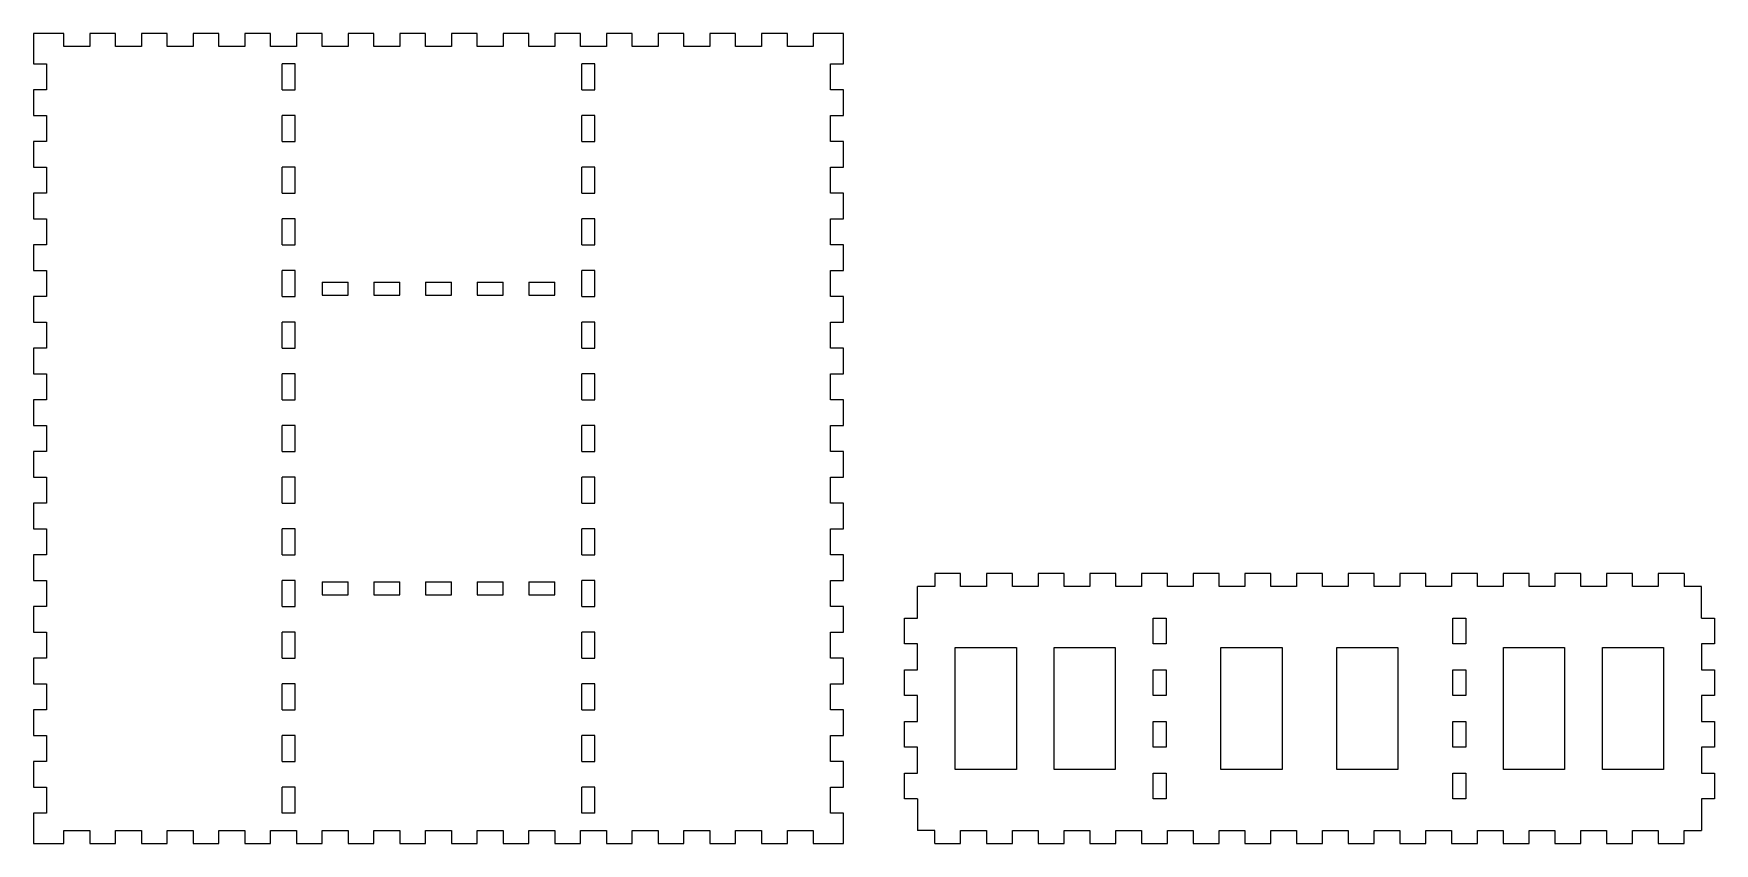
# Model space of a CAD drawing. Header units: millimetres. Extents: x -201 to 2280, y -214 to 290.
# Drawn here: x 15 to 428.1, y -214.1 to -15 of the extents above; entities that cross this region are included whole.
import ezdxf

# ---------------------------------------------------------------- set-up
doc = ezdxf.new("R2010")
doc.units = ezdxf.units.MM

msp = doc.modelspace()

# ---------------------------------------------------------------- linework, layer by layer
for p, q in [((22.45, -15), (15, -15)), ((15, -15), (15, -22.45)), ((22.45, -18.17), (22.45, -15)), ((35.15, -15), (28.8, -15)), ((28.8, -15), (28.8, -18.17)), ((35.15, -18.17), (35.15, -15)), ((47.85, -15), (41.5, -15)), ((41.5, -15), (41.5, -18.17)), ((47.85, -18.17), (47.85, -15)), ((60.55, -15), (54.2, -15)), ((54.2, -15), (54.2, -18.17)), ((60.55, -18.17), (60.55, -15)), ((73.25, -15), (66.9, -15)), ((66.9, -15), (66.9, -18.17)), ((73.25, -18.17), (73.25, -15)), ((85.95, -15), (79.6, -15)), ((79.6, -15), (79.6, -18.17)), ((85.95, -18.17), (85.95, -15)), ((98.65, -15), (92.3, -15)), ((92.3, -15), (92.3, -18.17)), ((98.65, -18.17), (98.65, -15)), ((111.35, -15), (105, -15)), ((105, -15), (105, -18.17)), ((111.35, -18.17), (111.35, -15)), ((124.05, -15), (117.7, -15)), ((117.7, -15), (117.7, -18.17)), ((124.05, -18.17), (124.05, -15)), ((136.75, -15), (130.4, -15)), ((130.4, -15), (130.4, -18.17)), ((136.75, -18.17), (136.75, -15)), ((149.45, -15), (143.1, -15)), ((143.1, -15), (143.1, -18.17)), ((149.45, -18.17), (149.45, -15)), ((162.15, -15), (155.8, -15)), ((155.8, -15), (155.8, -18.17)), ((162.15, -18.17), (162.15, -15)), ((174.85, -15), (168.5, -15)), ((168.5, -15), (168.5, -18.17)), ((174.85, -18.17), (174.85, -15)), ((187.55, -15), (181.2, -15)), ((181.2, -15), (181.2, -18.17)), ((187.55, -18.17), (187.55, -15)), ((200.25, -15), (193.9, -15)), ((193.9, -15), (193.9, -18.17)), ((200.25, -18.17), (200.25, -15)), ((214.05, -15), (206.6, -15)), ((206.6, -15), (206.6, -18.17)), ((214.05, -22.45), (214.05, -15)), ((28.8, -18.17), (22.45, -18.17)), ((41.5, -18.17), (35.15, -18.17)), ((54.2, -18.17), (47.85, -18.17)), ((66.9, -18.17), (60.55, -18.17)), ((79.6, -18.17), (73.25, -18.17)), ((92.3, -18.17), (85.95, -18.17)), ((105, -18.17), (98.65, -18.17)), ((117.7, -18.17), (111.35, -18.17)), ((130.4, -18.17), (124.05, -18.17)), ((143.1, -18.17), (136.75, -18.17)), ((155.8, -18.17), (149.45, -18.17)), ((168.5, -18.17), (162.15, -18.17)), ((181.2, -18.17), (174.85, -18.17)), ((193.9, -18.17), (187.55, -18.17)), ((206.6, -18.17), (200.25, -18.17)), ((15, -22.45), (18.18, -22.45)), ((18.18, -22.45), (18.18, -28.8)), ((79.29, -22.45), (76.11, -22.45)), ((76.11, -28.8), (76.11, -22.45)), ((79.29, -28.8), (79.29, -22.45)), ((152.94, -22.45), (149.76, -22.45)), ((149.76, -28.8), (149.76, -22.45)), ((152.94, -28.8), (152.94, -22.45)), ((210.88, -28.8), (210.88, -22.45)), ((210.88, -22.45), (214.05, -22.45)), ((18.18, -28.8), (15, -28.8)), ((15, -28.8), (15, -35.15)), ((76.11, -28.8), (79.29, -28.8)), ((149.76, -28.8), (152.94, -28.8)), ((214.05, -28.8), (210.88, -28.8)), ((214.05, -35.15), (214.05, -28.8)), ((15, -35.15), (18.18, -35.15)), ((18.18, -35.15), (18.18, -41.5)), ((79.29, -35.15), (76.11, -35.15)), ((76.11, -41.5), (76.11, -35.15)), ((79.29, -41.5), (79.29, -35.15)), ((152.94, -35.15), (149.76, -35.15)), ((149.76, -41.5), (149.76, -35.15)), ((152.94, -41.5), (152.94, -35.15)), ((210.88, -41.5), (210.88, -35.15)), ((210.88, -35.15), (214.05, -35.15)), ((18.18, -41.5), (15, -41.5)), ((15, -41.5), (15, -47.85)), ((76.11, -41.5), (79.29, -41.5)), ((149.76, -41.5), (152.94, -41.5)), ((214.05, -41.5), (210.88, -41.5)), ((214.05, -47.85), (214.05, -41.5)), ((15, -47.85), (18.18, -47.85)), ((18.18, -47.85), (18.18, -54.2)), ((79.29, -47.85), (76.11, -47.85)), ((76.11, -54.2), (76.11, -47.85)), ((79.29, -54.2), (79.29, -47.85)), ((152.94, -47.85), (149.76, -47.85)), ((149.76, -54.2), (149.76, -47.85)), ((152.94, -54.2), (152.94, -47.85)), ((210.88, -54.2), (210.88, -47.85)), ((210.88, -47.85), (214.05, -47.85)), ((18.18, -54.2), (15, -54.2)), ((15, -54.2), (15, -60.55)), ((76.11, -54.2), (79.29, -54.2)), ((149.76, -54.2), (152.94, -54.2)), ((214.05, -54.2), (210.88, -54.2)), ((214.05, -60.55), (214.05, -54.2)), ((15, -60.55), (18.18, -60.55)), ((18.18, -60.55), (18.18, -66.9)), ((79.29, -60.55), (76.11, -60.55)), ((76.11, -66.9), (76.11, -60.55)), ((79.29, -66.9), (79.29, -60.55)), ((152.94, -60.55), (149.76, -60.55)), ((149.76, -66.9), (149.76, -60.55)), ((152.94, -66.9), (152.94, -60.55)), ((210.88, -66.9), (210.88, -60.55)), ((210.88, -60.55), (214.05, -60.55)), ((18.18, -66.9), (15, -66.9)), ((15, -66.9), (15, -73.25)), ((76.11, -66.9), (79.29, -66.9)), ((149.76, -66.9), (152.94, -66.9)), ((214.05, -66.9), (210.88, -66.9)), ((214.05, -73.25), (214.05, -66.9)), ((15, -73.25), (18.18, -73.25)), ((18.18, -73.25), (18.18, -79.6)), ((79.29, -73.25), (76.11, -73.25)), ((76.11, -79.6), (76.11, -73.25)), ((79.29, -79.6), (79.29, -73.25)), ((152.94, -73.25), (149.76, -73.25)), ((149.76, -79.6), (149.76, -73.25)), ((152.94, -79.6), (152.94, -73.25)), ((210.88, -79.6), (210.88, -73.25)), ((210.88, -73.25), (214.05, -73.25)), ((85.95, -76.11), (85.95, -79.29)), ((85.95, -76.11), (92.3, -76.11)), ((92.3, -79.29), (92.3, -76.11)), ((98.65, -76.11), (98.65, -79.29)), ((98.65, -76.11), (105, -76.11)), ((105, -79.29), (105, -76.11)), ((111.35, -76.11), (111.35, -79.29)), ((111.35, -76.11), (117.7, -76.11)), ((117.7, -79.29), (117.7, -76.11)), ((124.05, -76.11), (124.05, -79.29)), ((124.05, -76.11), (130.4, -76.11)), ((130.4, -79.29), (130.4, -76.11)), ((136.75, -76.11), (136.75, -79.29)), ((136.75, -76.11), (143.1, -76.11)), ((143.1, -79.29), (143.1, -76.11)), ((18.18, -79.6), (15, -79.6)), ((15, -79.6), (15, -85.95)), ((76.11, -79.6), (79.29, -79.6)), ((85.95, -79.29), (92.3, -79.29)), ((98.65, -79.29), (105, -79.29)), ((111.35, -79.29), (117.7, -79.29)), ((124.05, -79.29), (130.4, -79.29)), ((136.75, -79.29), (143.1, -79.29)), ((149.76, -79.6), (152.94, -79.6)), ((214.05, -79.6), (210.88, -79.6)), ((214.05, -85.95), (214.05, -79.6)), ((15, -85.95), (18.18, -85.95)), ((18.18, -85.95), (18.18, -92.3)), ((79.29, -85.95), (76.11, -85.95)), ((76.11, -92.3), (76.11, -85.95)), ((79.29, -92.3), (79.29, -85.95)), ((152.94, -85.95), (149.76, -85.95)), ((149.76, -92.3), (149.76, -85.95)), ((152.94, -92.3), (152.94, -85.95)), ((210.88, -92.3), (210.88, -85.95)), ((210.88, -85.95), (214.05, -85.95)), ((18.18, -92.3), (15, -92.3)), ((15, -92.3), (15, -98.65)), ((76.11, -92.3), (79.29, -92.3)), ((149.76, -92.3), (152.94, -92.3)), ((214.05, -92.3), (210.88, -92.3)), ((214.05, -98.65), (214.05, -92.3)), ((15, -98.65), (18.18, -98.65)), ((18.18, -98.65), (18.18, -105)), ((79.29, -98.65), (76.11, -98.65)), ((76.11, -105), (76.11, -98.65)), ((79.29, -105), (79.29, -98.65)), ((152.94, -98.65), (149.76, -98.65)), ((149.76, -105), (149.76, -98.65)), ((152.94, -105), (152.94, -98.65)), ((210.88, -105), (210.88, -98.65)), ((210.88, -98.65), (214.05, -98.65)), ((18.18, -105), (15, -105)), ((15, -105), (15, -111.35)), ((76.11, -105), (79.29, -105)), ((149.76, -105), (152.94, -105)), ((214.05, -105), (210.88, -105)), ((214.05, -111.35), (214.05, -105)), ((15, -111.35), (18.18, -111.35)), ((18.18, -111.35), (18.18, -117.7)), ((79.29, -111.35), (76.11, -111.35)), ((76.11, -117.7), (76.11, -111.35)), ((79.29, -117.7), (79.29, -111.35)), ((152.94, -111.35), (149.76, -111.35)), ((149.76, -117.7), (149.76, -111.35)), ((152.94, -117.7), (152.94, -111.35)), ((210.88, -117.7), (210.88, -111.35)), ((210.88, -111.35), (214.05, -111.35)), ((18.18, -117.7), (15, -117.7)), ((15, -117.7), (15, -124.05)), ((76.11, -117.7), (79.29, -117.7)), ((149.76, -117.7), (152.94, -117.7)), ((214.05, -117.7), (210.88, -117.7)), ((214.05, -124.05), (214.05, -117.7)), ((15, -124.05), (18.18, -124.05)), ((18.18, -124.05), (18.18, -130.4)), ((79.29, -124.05), (76.11, -124.05)), ((76.11, -130.4), (76.11, -124.05)), ((79.29, -130.4), (79.29, -124.05)), ((152.94, -124.05), (149.76, -124.05)), ((149.76, -130.4), (149.76, -124.05)), ((152.94, -130.4), (152.94, -124.05)), ((210.88, -130.4), (210.88, -124.05)), ((210.88, -124.05), (214.05, -124.05)), ((18.18, -130.4), (15, -130.4)), ((15, -130.4), (15, -136.75)), ((76.11, -130.4), (79.29, -130.4)), ((149.76, -130.4), (152.94, -130.4)), ((214.05, -130.4), (210.88, -130.4)), ((214.05, -136.75), (214.05, -130.4)), ((15, -136.75), (18.18, -136.75)), ((18.18, -136.75), (18.18, -143.1)), ((79.29, -136.75), (76.11, -136.75)), ((76.11, -143.1), (76.11, -136.75)), ((79.29, -143.1), (79.29, -136.75)), ((152.94, -136.75), (149.76, -136.75)), ((149.76, -143.1), (149.76, -136.75)), ((152.94, -143.1), (152.94, -136.75)), ((210.88, -143.1), (210.88, -136.75)), ((210.88, -136.75), (214.05, -136.75)), ((18.18, -143.1), (15, -143.1)), ((15, -143.1), (15, -149.45)), ((76.11, -143.1), (79.29, -143.1)), ((149.76, -143.1), (152.94, -143.1)), ((214.05, -143.1), (210.88, -143.1)), ((214.05, -149.45), (214.05, -143.1)), ((242.85, -147.7), (236.5, -147.7)), ((236.5, -147.7), (236.5, -150.88)), ((242.85, -150.88), (242.85, -147.7)), ((255.55, -147.7), (249.2, -147.7)), ((249.2, -147.7), (249.2, -150.88)), ((255.55, -150.88), (255.55, -147.7)), ((268.25, -147.7), (261.9, -147.7)), ((261.9, -147.7), (261.9, -150.88)), ((268.25, -150.88), (268.25, -147.7)), ((280.95, -147.7), (274.6, -147.7)), ((274.6, -147.7), (274.6, -150.88)), ((280.95, -150.88), (280.95, -147.7)), ((293.65, -147.7), (287.3, -147.7)), ((287.3, -147.7), (287.3, -150.88)), ((293.65, -150.88), (293.65, -147.7)), ((306.35, -147.7), (300, -147.7)), ((300, -147.7), (300, -150.88)), ((306.35, -150.88), (306.35, -147.7)), ((319.05, -147.7), (312.7, -147.7)), ((312.7, -147.7), (312.7, -150.88)), ((319.05, -150.88), (319.05, -147.7)), ((331.75, -147.7), (325.4, -147.7)), ((325.4, -147.7), (325.4, -150.88)), ((331.75, -150.88), (331.75, -147.7)), ((344.45, -147.7), (338.1, -147.7)), ((338.1, -147.7), (338.1, -150.88)), ((344.45, -150.88), (344.45, -147.7)), ((357.15, -147.7), (350.8, -147.7)), ((350.8, -147.7), (350.8, -150.88)), ((357.15, -150.88), (357.15, -147.7)), ((369.85, -147.7), (363.5, -147.7)), ((363.5, -147.7), (363.5, -150.88)), ((369.85, -150.88), (369.85, -147.7)), ((382.55, -147.7), (376.2, -147.7)), ((376.2, -147.7), (376.2, -150.88)), ((382.55, -150.88), (382.55, -147.7)), ((395.25, -147.7), (388.9, -147.7)), ((388.9, -147.7), (388.9, -150.88)), ((395.25, -150.88), (395.25, -147.7)), ((407.95, -147.7), (401.6, -147.7)), ((401.6, -147.7), (401.6, -150.88)), ((407.95, -150.88), (407.95, -147.7)), ((420.65, -147.7), (414.3, -147.7)), ((414.3, -147.7), (414.3, -150.88)), ((420.65, -147.7), (420.65, -150.88)), ((15, -149.45), (18.18, -149.45)), ((18.18, -149.45), (18.18, -155.8)), ((79.29, -149.45), (76.11, -149.45)), ((76.11, -155.8), (76.11, -149.45)), ((79.29, -155.8), (79.29, -149.45)), ((85.95, -149.76), (85.95, -152.94)), ((85.95, -149.76), (92.3, -149.76)), ((92.3, -152.94), (92.3, -149.76)), ((98.65, -149.76), (98.65, -152.94)), ((98.65, -149.76), (105, -149.76)), ((105, -152.94), (105, -149.76)), ((111.35, -149.76), (111.35, -152.94)), ((111.35, -149.76), (117.7, -149.76)), ((117.7, -152.94), (117.7, -149.76)), ((124.05, -149.76), (124.05, -152.94)), ((124.05, -149.76), (130.4, -149.76)), ((130.4, -152.94), (130.4, -149.76)), ((136.75, -149.76), (136.75, -152.94)), ((136.75, -149.76), (143.1, -149.76)), ((143.1, -152.94), (143.1, -149.76)), ((152.94, -149.45), (149.76, -149.45)), ((149.76, -155.8), (149.76, -149.45)), ((152.94, -155.8), (152.94, -149.45)), ((210.88, -155.8), (210.88, -149.45)), ((210.88, -149.45), (214.05, -149.45)), ((232.22, -158.65), (232.22, -150.88)), ((236.5, -150.88), (232.22, -150.88)), ((249.2, -150.88), (242.85, -150.88)), ((261.9, -150.88), (255.55, -150.88)), ((274.6, -150.88), (268.25, -150.88)), ((287.3, -150.88), (280.95, -150.88)), ((287.3, -150.88), (287.3, -150.88)), ((300, -150.88), (293.65, -150.88)), ((312.7, -150.88), (306.35, -150.88)), ((325.4, -150.88), (319.05, -150.88)), ((338.1, -150.88), (331.75, -150.88)), ((350.8, -150.88), (344.45, -150.88)), ((363.5, -150.88), (357.15, -150.88)), ((376.2, -150.88), (369.85, -150.88)), ((388.9, -150.88), (382.55, -150.88)), ((401.6, -150.88), (395.25, -150.88)), ((414.3, -150.88), (407.95, -150.88)), ((424.92, -150.88), (420.65, -150.88)), ((424.92, -158.65), (424.92, -150.88)), ((18.18, -155.8), (15, -155.8)), ((15, -155.8), (15, -162.15)), ((76.11, -155.8), (79.29, -155.8)), ((85.95, -152.94), (92.3, -152.94)), ((98.65, -152.94), (105, -152.94)), ((111.35, -152.94), (117.7, -152.94)), ((124.05, -152.94), (130.4, -152.94)), ((136.75, -152.94), (143.1, -152.94)), ((149.76, -155.8), (152.94, -155.8)), ((214.05, -155.8), (210.88, -155.8)), ((214.05, -162.15), (214.05, -155.8)), ((229.05, -165), (229.05, -158.65)), ((229.05, -158.65), (232.22, -158.65)), ((290.16, -158.65), (293.34, -158.65)), ((290.16, -165), (290.16, -158.65)), ((293.34, -158.65), (293.34, -165)), ((363.81, -158.65), (366.99, -158.65)), ((363.81, -165), (363.81, -158.65)), ((366.99, -158.65), (366.99, -165)), ((424.92, -158.65), (428.1, -158.65)), ((428.1, -158.65), (428.1, -165)), ((15, -162.15), (18.18, -162.15)), ((18.18, -162.15), (18.18, -168.5)), ((79.29, -162.15), (76.11, -162.15)), ((76.11, -168.5), (76.11, -162.15)), ((79.29, -168.5), (79.29, -162.15)), ((152.94, -162.15), (149.76, -162.15)), ((149.76, -168.5), (149.76, -162.15)), ((152.94, -168.5), (152.94, -162.15)), ((210.88, -168.5), (210.88, -162.15)), ((210.88, -162.15), (214.05, -162.15)), ((232.22, -165), (229.05, -165)), ((232.22, -171.35), (232.22, -165)), ((293.34, -165), (290.16, -165)), ((366.99, -165), (363.81, -165)), ((428.1, -165), (424.92, -165)), ((424.92, -165), (424.92, -171.35)), ((18.18, -168.5), (15, -168.5)), ((15, -168.5), (15, -174.85)), ((76.11, -168.5), (79.29, -168.5)), ((149.76, -168.5), (152.94, -168.5)), ((214.05, -168.5), (210.88, -168.5)), ((214.05, -174.85), (214.05, -168.5)), ((241.54, -195.88), (241.54, -165.88)), ((241.54, -165.88), (256.54, -165.88)), ((256.54, -165.88), (256.54, -195.88)), ((265.85, -195.88), (265.85, -165.88)), ((265.85, -165.88), (280.85, -165.88)), ((280.85, -165.88), (280.85, -195.88)), ((306.83, -195.88), (306.83, -165.88)), ((306.83, -165.88), (321.83, -165.88)), ((321.83, -165.88), (321.83, -195.88)), ((335.32, -195.88), (335.32, -165.88)), ((335.32, -165.88), (350.32, -165.88)), ((350.32, -165.88), (350.32, -195.88)), ((376.3, -195.88), (376.3, -165.88)), ((376.3, -165.88), (391.3, -165.88)), ((391.3, -165.88), (391.3, -195.88)), ((400.61, -195.88), (400.61, -165.88)), ((400.61, -165.88), (415.61, -165.88)), ((415.61, -165.88), (415.61, -195.88)), ((229.05, -177.7), (229.05, -171.35)), ((229.05, -171.35), (232.22, -171.35)), ((290.16, -171.35), (293.34, -171.35)), ((290.16, -177.7), (290.16, -171.35)), ((293.34, -171.35), (293.34, -177.7)), ((363.81, -171.35), (366.99, -171.35)), ((363.81, -177.7), (363.81, -171.35)), ((366.99, -171.35), (366.99, -177.7)), ((424.92, -171.35), (428.1, -171.35)), ((428.1, -171.35), (428.1, -177.7)), ((15, -174.85), (18.18, -174.85)), ((18.18, -174.85), (18.18, -181.2)), ((79.29, -174.85), (76.11, -174.85)), ((76.11, -181.2), (76.11, -174.85)), ((79.29, -181.2), (79.29, -174.85)), ((152.94, -174.85), (149.76, -174.85)), ((149.76, -181.2), (149.76, -174.85)), ((152.94, -181.2), (152.94, -174.85)), ((210.88, -181.2), (210.88, -174.85)), ((210.88, -174.85), (214.05, -174.85)), ((18.18, -181.2), (15, -181.2)), ((15, -181.2), (15, -187.55)), ((76.11, -181.2), (79.29, -181.2)), ((149.76, -181.2), (152.94, -181.2)), ((214.05, -181.2), (210.88, -181.2)), ((214.05, -187.55), (214.05, -181.2)), ((232.22, -177.7), (229.05, -177.7)), ((232.22, -184.05), (232.22, -177.7)), ((293.34, -177.7), (290.16, -177.7)), ((366.99, -177.7), (363.81, -177.7)), ((428.1, -177.7), (424.92, -177.7)), ((424.92, -177.7), (424.92, -184.05)), ((229.05, -190.4), (229.05, -184.05)), ((229.05, -184.05), (232.22, -184.05)), ((290.16, -184.05), (293.34, -184.05)), ((290.16, -190.4), (290.16, -184.05)), ((293.34, -184.05), (293.34, -190.4)), ((363.81, -184.05), (366.99, -184.05)), ((363.81, -190.4), (363.81, -184.05)), ((366.99, -184.05), (366.99, -190.4)), ((424.92, -184.05), (428.1, -184.05)), ((428.1, -184.05), (428.1, -190.4)), ((15, -187.55), (18.18, -187.55)), ((18.18, -187.55), (18.18, -193.9)), ((79.29, -187.55), (76.11, -187.55)), ((76.11, -193.9), (76.11, -187.55)), ((79.29, -193.9), (79.29, -187.55)), ((152.94, -187.55), (149.76, -187.55)), ((149.76, -193.9), (149.76, -187.55)), ((152.94, -193.9), (152.94, -187.55)), ((210.88, -193.9), (210.88, -187.55)), ((210.88, -187.55), (214.05, -187.55)), ((18.18, -193.9), (15, -193.9)), ((15, -193.9), (15, -200.25)), ((76.11, -193.9), (79.29, -193.9)), ((149.76, -193.9), (152.94, -193.9)), ((214.05, -193.9), (210.88, -193.9)), ((214.05, -200.25), (214.05, -193.9)), ((232.22, -190.4), (229.05, -190.4)), ((232.22, -196.75), (232.22, -190.4)), ((293.34, -190.4), (290.16, -190.4)), ((366.99, -190.4), (363.81, -190.4)), ((428.1, -190.4), (424.92, -190.4)), ((424.92, -190.4), (424.92, -196.75)), ((229.05, -203.1), (229.05, -196.75)), ((229.05, -196.75), (232.22, -196.75)), ((256.54, -195.88), (241.54, -195.88)), ((280.85, -195.88), (265.85, -195.88)), ((290.16, -196.75), (293.34, -196.75)), ((290.16, -203.1), (290.16, -196.75)), ((293.34, -196.75), (293.34, -203.1)), ((321.83, -195.88), (306.83, -195.88)), ((350.32, -195.88), (335.32, -195.88)), ((363.81, -196.75), (366.99, -196.75)), ((363.81, -203.1), (363.81, -196.75)), ((366.99, -196.75), (366.99, -203.1)), ((391.3, -195.88), (376.3, -195.88)), ((415.61, -195.88), (400.61, -195.88)), ((424.92, -196.75), (428.1, -196.75)), ((428.1, -196.75), (428.1, -203.1)), ((15, -200.25), (18.18, -200.25)), ((18.18, -200.25), (18.18, -206.6)), ((79.29, -200.25), (76.11, -200.25)), ((76.11, -206.6), (76.11, -200.25)), ((79.29, -206.6), (79.29, -200.25)), ((152.94, -200.25), (149.76, -200.25)), ((149.76, -206.6), (149.76, -200.25)), ((152.94, -206.6), (152.94, -200.25)), ((210.88, -206.6), (210.88, -200.25)), ((210.88, -200.25), (214.05, -200.25)), ((232.22, -203.1), (229.05, -203.1)), ((232.22, -203.1), (232.22, -210.88)), ((293.34, -203.1), (290.16, -203.1)), ((366.99, -203.1), (363.81, -203.1)), ((428.1, -203.1), (424.92, -203.1)), ((424.92, -203.1), (424.92, -210.88)), ((15, -206.6), (15, -214.05)), ((18.18, -206.6), (15, -206.6)), ((79.29, -206.6), (76.11, -206.6)), ((152.94, -206.6), (149.76, -206.6)), ((214.05, -206.6), (210.88, -206.6)), ((214.05, -214.05), (214.05, -206.6)), ((15, -214.05), (22.45, -214.05)), ((22.45, -214.05), (22.45, -210.88)), ((22.45, -210.88), (28.8, -210.88)), ((28.8, -210.88), (28.8, -214.05)), ((28.8, -214.05), (35.15, -214.05)), ((35.15, -214.05), (35.15, -210.88)), ((35.15, -210.88), (41.5, -210.88)), ((41.5, -210.88), (41.5, -214.05)), ((41.5, -214.05), (47.85, -214.05)), ((47.85, -214.05), (47.85, -210.88)), ((47.85, -210.88), (54.2, -210.88)), ((54.2, -210.88), (54.2, -214.05)), ((54.2, -214.05), (60.55, -214.05)), ((60.55, -214.05), (60.55, -210.88)), ((60.55, -210.88), (66.9, -210.88)), ((66.9, -210.88), (66.9, -214.05)), ((66.9, -214.05), (73.25, -214.05)), ((73.25, -214.05), (73.25, -210.88)), ((73.25, -210.88), (79.6, -210.88)), ((79.6, -210.88), (79.6, -214.05)), ((79.6, -214.05), (85.95, -214.05)), ((85.95, -214.05), (85.95, -210.88)), ((85.95, -210.88), (92.3, -210.88)), ((92.3, -210.88), (92.3, -214.05)), ((92.3, -214.05), (98.65, -214.05)), ((98.65, -214.05), (98.65, -210.88)), ((98.65, -210.88), (105, -210.88)), ((105, -210.88), (105, -214.05)), ((105, -214.05), (111.35, -214.05)), ((111.35, -214.05), (111.35, -210.88)), ((111.35, -210.88), (117.7, -210.88)), ((117.7, -210.88), (117.7, -214.05)), ((117.7, -214.05), (124.05, -214.05)), ((124.05, -214.05), (124.05, -210.88)), ((124.05, -210.88), (130.4, -210.88)), ((130.4, -210.88), (130.4, -214.05)), ((130.4, -214.05), (136.75, -214.05)), ((136.75, -214.05), (136.75, -210.88)), ((136.75, -210.88), (143.1, -210.88)), ((143.1, -210.88), (143.1, -214.05)), ((143.1, -214.05), (149.45, -214.05)), ((149.45, -214.05), (149.45, -210.88)), ((149.45, -210.88), (155.8, -210.88)), ((155.8, -210.88), (155.8, -214.05)), ((155.8, -214.05), (162.15, -214.05)), ((162.15, -214.05), (162.15, -210.88)), ((162.15, -210.88), (168.5, -210.88)), ((168.5, -210.88), (168.5, -214.05)), ((168.5, -214.05), (174.85, -214.05)), ((174.85, -214.05), (174.85, -210.88)), ((174.85, -210.88), (181.2, -210.88)), ((181.2, -210.88), (181.2, -214.05)), ((181.2, -214.05), (187.55, -214.05)), ((187.55, -214.05), (187.55, -210.88)), ((187.55, -210.88), (193.9, -210.88)), ((193.9, -210.88), (193.9, -214.05)), ((193.9, -214.05), (200.25, -214.05)), ((200.25, -214.05), (200.25, -210.88)), ((200.25, -210.88), (206.6, -210.88)), ((206.6, -210.88), (206.6, -214.05)), ((206.6, -214.05), (214.05, -214.05)), ((236.5, -210.88), (232.22, -210.88)), ((236.5, -214.05), (236.5, -210.88)), ((236.5, -214.05), (242.85, -214.05)), ((242.85, -214.05), (242.85, -210.88)), ((242.85, -210.88), (249.2, -210.88)), ((249.2, -210.88), (249.2, -214.05)), ((249.2, -214.05), (255.55, -214.05)), ((255.55, -214.05), (255.55, -210.88)), ((255.55, -210.88), (261.9, -210.88)), ((261.9, -210.88), (261.9, -214.05)), ((261.9, -214.05), (268.25, -214.05)), ((268.25, -214.05), (268.25, -210.88)), ((268.25, -210.88), (274.6, -210.88)), ((274.6, -210.88), (274.6, -214.05)), ((274.6, -214.05), (280.95, -214.05)), ((280.95, -214.05), (280.95, -210.88)), ((280.95, -210.88), (287.3, -210.88)), ((287.3, -210.88), (287.3, -214.05)), ((287.3, -214.05), (293.65, -214.05)), ((293.65, -214.05), (293.65, -210.88)), ((293.65, -210.88), (300, -210.88)), ((300, -210.88), (300, -214.05)), ((300, -214.05), (306.35, -214.05)), ((306.35, -214.05), (306.35, -210.88)), ((306.35, -210.88), (312.7, -210.88)), ((312.7, -210.88), (312.7, -214.05)), ((312.7, -214.05), (319.05, -214.05)), ((319.05, -214.05), (319.05, -210.88)), ((319.05, -210.88), (325.4, -210.88)), ((325.4, -210.88), (325.4, -214.05)), ((325.4, -214.05), (331.75, -214.05)), ((331.75, -214.05), (331.75, -210.88)), ((331.75, -210.88), (338.1, -210.88)), ((338.1, -210.88), (338.1, -214.05)), ((338.1, -214.05), (344.45, -214.05)), ((344.45, -214.05), (344.45, -210.88)), ((344.45, -210.88), (350.8, -210.88)), ((350.8, -210.88), (350.8, -214.05)), ((350.8, -214.05), (357.15, -214.05)), ((357.15, -214.05), (357.15, -210.88)), ((357.15, -210.88), (363.5, -210.88)), ((363.5, -210.88), (363.5, -214.05)), ((363.5, -214.05), (369.85, -214.05)), ((369.85, -214.05), (369.85, -210.88)), ((369.85, -210.88), (369.85, -210.88)), ((369.85, -210.88), (376.2, -210.88)), ((376.2, -210.88), (376.2, -214.05)), ((376.2, -214.05), (382.55, -214.05)), ((382.55, -214.05), (382.55, -210.88)), ((382.55, -210.88), (388.9, -210.88)), ((388.9, -210.88), (388.9, -214.05)), ((388.9, -214.05), (395.25, -214.05)), ((395.25, -214.05), (395.25, -210.88)), ((395.25, -210.88), (401.6, -210.88)), ((401.6, -210.88), (401.6, -214.05)), ((401.6, -214.05), (407.95, -214.05)), ((407.95, -214.05), (407.95, -210.88)), ((407.95, -210.88), (414.3, -210.88)), ((414.3, -210.88), (414.3, -214.05)), ((414.3, -214.05), (420.65, -214.05)), ((420.65, -214.05), (420.65, -210.88)), ((420.65, -210.88), (424.92, -210.88))]:
    msp.add_line(p, q)

doc.saveas('drawing.dxf')
